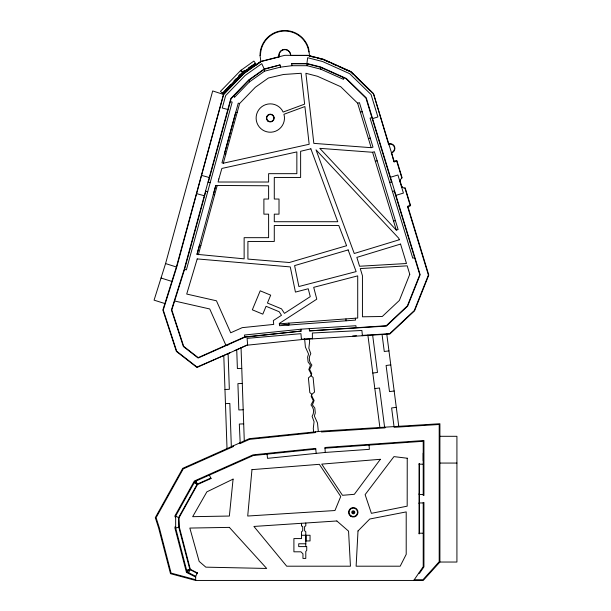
<?xml version="1.0" encoding="UTF-8"?>
<svg xmlns="http://www.w3.org/2000/svg" width="611" height="611" viewBox="0 0 611 611"><rect width="100%" height="100%" fill="white"/><g stroke="black" fill="none" stroke-linecap="round" stroke-linejoin="round"><path stroke-width="0.92" d="M301.536 525.857L301.544 523.299L301.544 525.857L302.72 526.56L302.72 530.814L301.544 531.7L301.544 538.574L293.906 538.574L293.906 551.809L300.933 551.809L302.957 553.833L302.957 558.423L305.79 558.423L305.79 551.458L306.737 550.389L306.737 546.608L298.703 546.608L298.703 543.775L305.79 543.775M423.217 460.709L423.217 453.125M343.29 77.505L343.527 79.377L320.828 69.196L307.119 65.705L291.928 65.705L291.699 63.475L306.928 63.475L307.654 57.724L322.608 61.535L349.584 73.641L371.083 94.59L377.904 116.961L372.573 118.587M309.51 55.716L308.715 48.88A24.768 24.768 0 0 0 260.026 55.357L260.882 61.764M164.901 303.552L154.079 300.154L165.573 263.578L212.689 90.94L223.641 94.476L201.554 175.403M401.282 186.042L403.634 187.997L405.185 187.905L410.607 205.708L407.896 206.533L428.785 275.08L414.571 310.8L389.841 334.018L302.758 339.472L246.913 345.223L196.971 367.471L176.396 351.447L162.87 310.014L176.396 266.976L223.511 94.346L242.544 72.617L255.528 63.384L248.547 67.874M201.309 176.312L176.732 267.076L163.244 310.014L176.694 351.233L197.017 367.058L229.942 352.784M300.925 329.214L301.116 331.093L244.69 336.905L198.17 357.626L183.674 346.33L171.806 309.968L184.56 269.375L205.869 191.274M208.359 182.154L231.141 98.684L249.128 80.087L264.357 69.295L280.121 64.919L264.212 68.967L248.898 79.812L230.821 98.508L184.216 269.268L171.431 309.968L183.369 346.544L198.117 358.031L244.782 337.249L301.116 331.093M223.32 163.206L239.619 103.519L255.314 87.289L268.389 78.017L283.458 74.489L301.147 73.282L304.637 104.13L283.122 112.057L281.885 109.865A14.175 14.175 0 0 0 258.652 109.965A14.175 14.175 0 0 0 266.686 131.755A14.175 14.175 0 0 0 284.421 116.754L283.939 114.28L304.912 106.543L309.181 144.265L223.32 163.206L221.961 162.832L238.252 103.144L239.619 103.519M188.348 569.391L187.065 571.919L195.68 576.303L195.68 580.45L423.217 580.45L439.905 562.036L439.905 423.728L323.792 430.999L249.334 438.667L182.742 468.332L155.309 517.616L158.646 528.019L170.507 573.676L195.68 580.45M188.585 572.69L190.296 569.322L179.321 527.064L178.962 517.876L197.536 484.5L211.07 478.474L210.879 478.046L197.193 484.133L178.542 517.639L178.809 527.346M178.771 527.209L189.884 569.582L190.472 569.406L186.638 570.269M195.68 576.303L197.399 572.935M197.185 573.355L197.567 573.019L190.296 569.322L189.884 569.582L190.258 569.826M190.296 569.322L187.065 571.919L175.663 528.019L175.663 516.043L194.848 481.56L253.26 455.546L315.75 449.108L315.75 448.398L253.076 454.851L194.344 481.01L174.952 515.852L174.952 516.791L175.663 516.791M400.037 181.963L400.442 179.611L402.091 177.748L396.829 160.502L394.118 161.327M391.216 153.01L392.522 152.154A4.414 4.414 0 0 0 390.032 143.99L388.81 143.906A4.705 4.705 0 0 1 394.683 147.037A4.705 4.705 0 0 1 391.552 152.903L393.896 161.808L396.654 160.968L401.824 177.938M223.641 94.476L243.682 73.74L260.813 61.604L279.082 56.96L279.044 55.318A5.759 5.759 0 0 1 290.362 53.829L290.744 55.502L307.929 55.502L323.341 59.435L350.851 71.777L373.298 93.643M413.754 580.45L423.217 566.657L423.217 502.448L423.927 502.448L423.927 566.878L419.513 573.309L418.657 573.309M197.666 484.447L197.116 484.263M230.813 84.349L222.496 93.368L242.544 72.617M234.013 80.881L235.938 78.804M238.496 76.024L240.413 73.946M242.743 72.442L256.353 64.537L253.893 61.069L240.505 70.647L220.449 91.383L223.511 94.346L243.568 73.603L260.729 61.436L284.802 55.318L307.952 55.318L323.402 59.259L350.958 71.617L373.458 93.544L394.309 161.961M291.928 65.705L280.441 67.141L264.594 71.166L249.364 81.958L234.387 97.447L234.158 95.568M256.223 65.064L260.103 62.314M242.338 71.869L244.66 70.372M373.458 93.544L388.703 144.761M357.626 103.19L359.436 102.64L372.993 147.129L371.183 147.679L313.833 143.371L305.89 73.282L317.468 76.276L340.701 86.701L357.626 103.19L371.183 147.679M360.383 112.233L362.193 111.676M371.893 117.579L370.083 118.129L412.769 258.193L414.579 257.643M368.425 138.636L370.235 138.086M372.588 152.284L374.398 151.734L398.112 229.553L396.302 230.103L319.79 148.336L372.588 152.284L396.302 230.103M375.345 161.327L377.155 160.777M390.452 177.266L397.914 174.99L403.42 193.076L395.966 195.344M389.681 182.437L391.834 181.788M392.438 191.48L394.584 190.831M393.545 221.06L395.355 220.51M190.472 569.406L189.845 569.437L197.353 573.439M175.663 528.019L179.321 527.064M388.955 350.89L384.273 351.501L382.066 334.507M390.773 364.882L386.091 365.485L389.49 391.605L394.164 390.994M372.809 373.054L377.491 372.45L372.634 335.095M396.287 407.346L391.613 407.949L394.034 426.6M301.437 339.609L300.956 333.682L247.088 338.364L247.646 344.795L234.891 350.577M301.437 339.258L312.374 338.517M375.001 388.573L379.515 387.985L384.602 427.196M369.075 445.091L369.372 449.329L325.243 452.438L267.511 458.349L267.076 454.126M324.945 448.199L423.217 441.279L423.217 495.483L423.927 495.483L423.927 440.516L324.945 447.489L325.243 452.438M306.928 63.475L320.706 66.981L346.3 78.468L366.272 97.92L420.154 274.721L407.667 306.103L386.404 326.068L309.41 330.887L386.251 325.724L407.369 305.897L419.78 274.706L394.248 190.93M352.662 335.997L356.465 335.76M362.17 335.401L389.688 333.675L414.266 310.594L428.41 275.065L407.468 206.342L410.225 205.502L404.887 187.997M241.765 368.387L237.389 368.555L236.732 349.759M242.284 383.464L237.908 383.632L238.825 409.95L243.201 409.775M224.963 389.49L229.339 389.314L228.102 353.601M225.459 403.627L229.835 403.451L231.332 446.687M243.69 423.874L239.313 424.042L240.215 443.41M260.026 55.357L260.507 55.357A24.295 24.295 0 0 1 308.257 49.002L308.631 51.805L309.105 51.805M291.699 63.827L306.882 63.827L320.592 67.317L346.101 78.766L365.958 98.111L391.491 181.887M439.905 436.3L456.921 436.3L456.921 562.036L439.905 562.036M439.905 463.062L456.921 463.062M419.039 464.192L423.217 464.192M419.039 493.848L419.467 493.848M419.039 494.452L423.217 494.452M419.039 502.952L423.217 502.952M419.039 503.556L419.467 503.556M175.663 526.919L174.952 526.919L174.952 528.11L186.462 572.408L195.68 577.097M419.039 533.212L423.217 533.212M301.544 535.267L310.044 535.267L310.044 540.941L305.79 540.941M414.243 579.74L422.957 579.74L439.202 561.715L439.202 424.485L394.156 427.303L394.156 426.593M174.616 301.002L209.733 308.967L225.91 345.268M309.716 56.136L313.336 57.06M317.857 58.213L323.288 59.595L330.154 62.673M195.68 579.717L171.088 573.103L159.326 527.82L156.08 517.693L183.247 468.881L233.455 446.519L233.158 445.87M230.347 101.579L232.172 102.083L186.386 269.871L184.56 269.375M227.819 109.514L222.259 108.002L225.642 95.606L245.141 75.436L261.76 63.659L264.212 68.967M237.129 112.63L235.762 112.264L224.451 153.712L225.81 154.087M201.401 175.357L209.26 177.503M208.015 182.063L210.184 182.658M205.533 191.182L207.694 191.778M214.629 194.917L213.308 194.558L215.79 185.439L268.611 185.797L268.611 199.033L263.891 199.033L263.891 214.155L268.611 214.155L268.611 237.671L244.133 237.671L244.133 258.843L197.002 254.336L199.476 245.21L200.843 245.584M196.421 193.595L204.288 195.741M165.573 263.578L176.396 266.976M161.037 278.013L171.859 281.411M331.872 63.445L337.02 65.751M338.738 66.523L350.752 71.915L353.471 74.557M194.237 482.667L197.536 484.5L196.001 481.048M178.618 517.509L179.038 517.746M175.663 516.043L178.962 517.876M240.505 70.647L243.568 73.603L241.108 70.128M356.182 77.207L369.754 90.428M194.848 481.56L197.536 484.5M239.52 443.036L239.886 443.647L249.517 439.362L315.391 432.58L315.391 431.87M209.405 475.075L210.948 478.535M399.869 180.207L402.099 187.508M279.082 56.96L278.853 55.318A5.95 5.95 0 0 1 284.802 49.376A5.95 5.95 0 0 1 290.744 55.318L290.744 55.502M311.175 373.55L311.358 374.505M311.572 395.454L311.725 396.447M386.74 333.858L398.754 426.31M367.868 335.042L379.889 427.486M320.592 67.317L320.828 69.196M306.882 63.827L307.119 65.705M280.212 65.262L280.441 67.141M264.357 69.295L264.594 71.166M249.128 80.087L249.364 81.958M321.409 431.244L321.478 431.954L385.006 427.876L385.006 427.165M315.75 449.108L316.185 453.339M244.69 336.905L244.499 335.019L301.857 329.115L355.93 325.724L356.045 327.611M309.38 339.059L309.632 341.625L308.845 348.278L310.8 353.7C308.418 357.336 308.945 361.956 311.9 365.088L309.617 369.403L311.717 373.627L311.259 375.918L313.099 377.438L314.512 392.102L312.152 394.057L311.511 395.6L314.1 400.503L312.45 404.849L314.81 408.033L315.291 412.921L314.36 416.022L317.499 422.972L318.331 431.565M304.576 338.456L305.408 347.048L308.547 354.006L307.616 357.107L308.097 361.987L310.464 365.172L308.807 369.518L311.396 374.421L310.755 375.971L308.395 377.919L309.815 392.583L311.656 394.103L311.198 396.394L313.298 400.617L311.007 404.933C313.917 408.056 314.474 412.708 312.106 416.32L314.069 421.75L313.283 428.395L313.634 432.046M227.781 344.436L227.85 345.276M355.373 318.209L355.51 320.095L279.548 325.709L279.319 323.448L316.788 299.169L313.703 287.33L357.71 275.867L357.71 318.041L279.357 323.83L288.98 325.014L288.835 323.127M345.948 318.911L346.086 320.79M309.288 328.649L309.41 330.536M241.055 347.835L244.285 440.921M223.786 355.526L227.017 448.611M362.422 335.737L361.895 330.459L312.374 333.01L312.374 338.876M306.096 535.267L306.096 540.941M305.79 523.016L305.79 525.857L304.606 526.56L304.606 530.814L305.79 531.7L305.79 546.608M407.239 458.227L407.186 506.16L371.389 513.339L365.118 494.635L393.958 456.616L407.239 458.227M358.008 530.959L356.121 566.198L400.197 566.198L406.208 554.353L406.208 511.903L369.762 519.014L358.008 530.959M251.969 469.638L247.707 516.028L334.958 510.529L340.739 496.476L319.339 464.322L251.969 469.638M233.081 479.116L229.362 516.043L192.671 516.677L206.862 491.863L233.081 479.116M353.051 512.232L353.494 512.446L353.082 512.178M218.853 178.947L218.074 182.017L268.611 182.017L268.611 173.669L296.847 173.669L296.847 151.91L221.877 168.445L218.853 178.947M217.111 185.797L198.361 254.703L196.994 254.329L215.79 185.439L217.111 185.797M197.208 258.919L186.714 294.051L216.447 300.795L230.698 332.789L242.223 327.656L273.713 324.41L273.323 320.576L281.472 315.291L279.166 311.725L266.068 306.294L262.806 314.153L252.328 309.808L260.202 290.813L270.681 295.159L267.427 303.018L281.541 308.868L284.451 313.367L310.273 296.633L308.219 288.759L295.434 292.089L290.278 266.915L197.208 258.919M409.767 274.293L399.365 300.444L382.265 316.498L362.438 316.796L362.438 275.706L360.269 268.573L407.193 265.846L409.767 274.293M380.363 459.296L354.334 494.314L342.488 495.307L321.73 464.123L380.363 459.296M399.25 239.779L354.25 253.496L316.032 149.855L398.807 238.305L399.25 239.779M400.564 244.072L356.862 257.384L359.558 266.243L406.491 263.517L400.564 244.072M346.59 245.714L289.377 262.509L247.913 259.079L247.913 241.452L274.286 241.452L274.286 225.497L338.792 225.497L346.59 245.714M348.148 249.93L294.594 265.609L298.878 286.536L356.144 271.605L348.148 249.93M310.862 148.817L300.627 151.284L300.627 177.45L274.286 177.45L274.286 199.033L279.013 199.033L279.013 214.155L274.286 214.155L274.286 221.717L337.746 221.717L310.862 148.817M336.844 520.969L253.909 526.445L286.704 566.198L350.447 566.198L348.56 531.15L336.844 520.969M229.362 527.385L189.838 528.064L199.155 561.394L205.823 567.153L266.694 568.459L229.362 527.385M419.467 463.589L419.039 463.589L419.039 533.815L419.467 533.815L419.467 463.589M273.82 117.61L273.591 116.716A3.544 3.544 0 0 0 267.71 115.632A3.544 3.544 0 0 0 269.207 121.421A3.544 3.544 0 0 0 273.82 117.61M350.699 516.264A4.728 4.728 0 0 0 358.008 512.576A4.728 4.728 0 0 0 351.157 508.092A4.728 4.728 0 0 0 350.699 516.264M350.981 515.837A4.216 4.216 0 0 0 357.504 512.545A4.216 4.216 0 0 0 351.386 508.543A4.216 4.216 0 0 0 350.981 515.837M352.448 513.591A1.535 1.535 0 0 0 354.823 512.4A1.535 1.535 0 0 0 352.6 510.941A1.535 1.535 0 0 0 352.448 513.591M352.868 512.95A0.764 0.764 0 0 0 354.052 512.354A0.764 0.764 0 0 0 352.944 511.628A0.764 0.764 0 0 0 352.868 512.95M267.809 121.047A3.903 3.903 0 0 0 274.148 118.71A3.903 3.903 0 0 0 268.955 114.387A3.903 3.903 0 0 0 267.809 121.047"/></g></svg>
